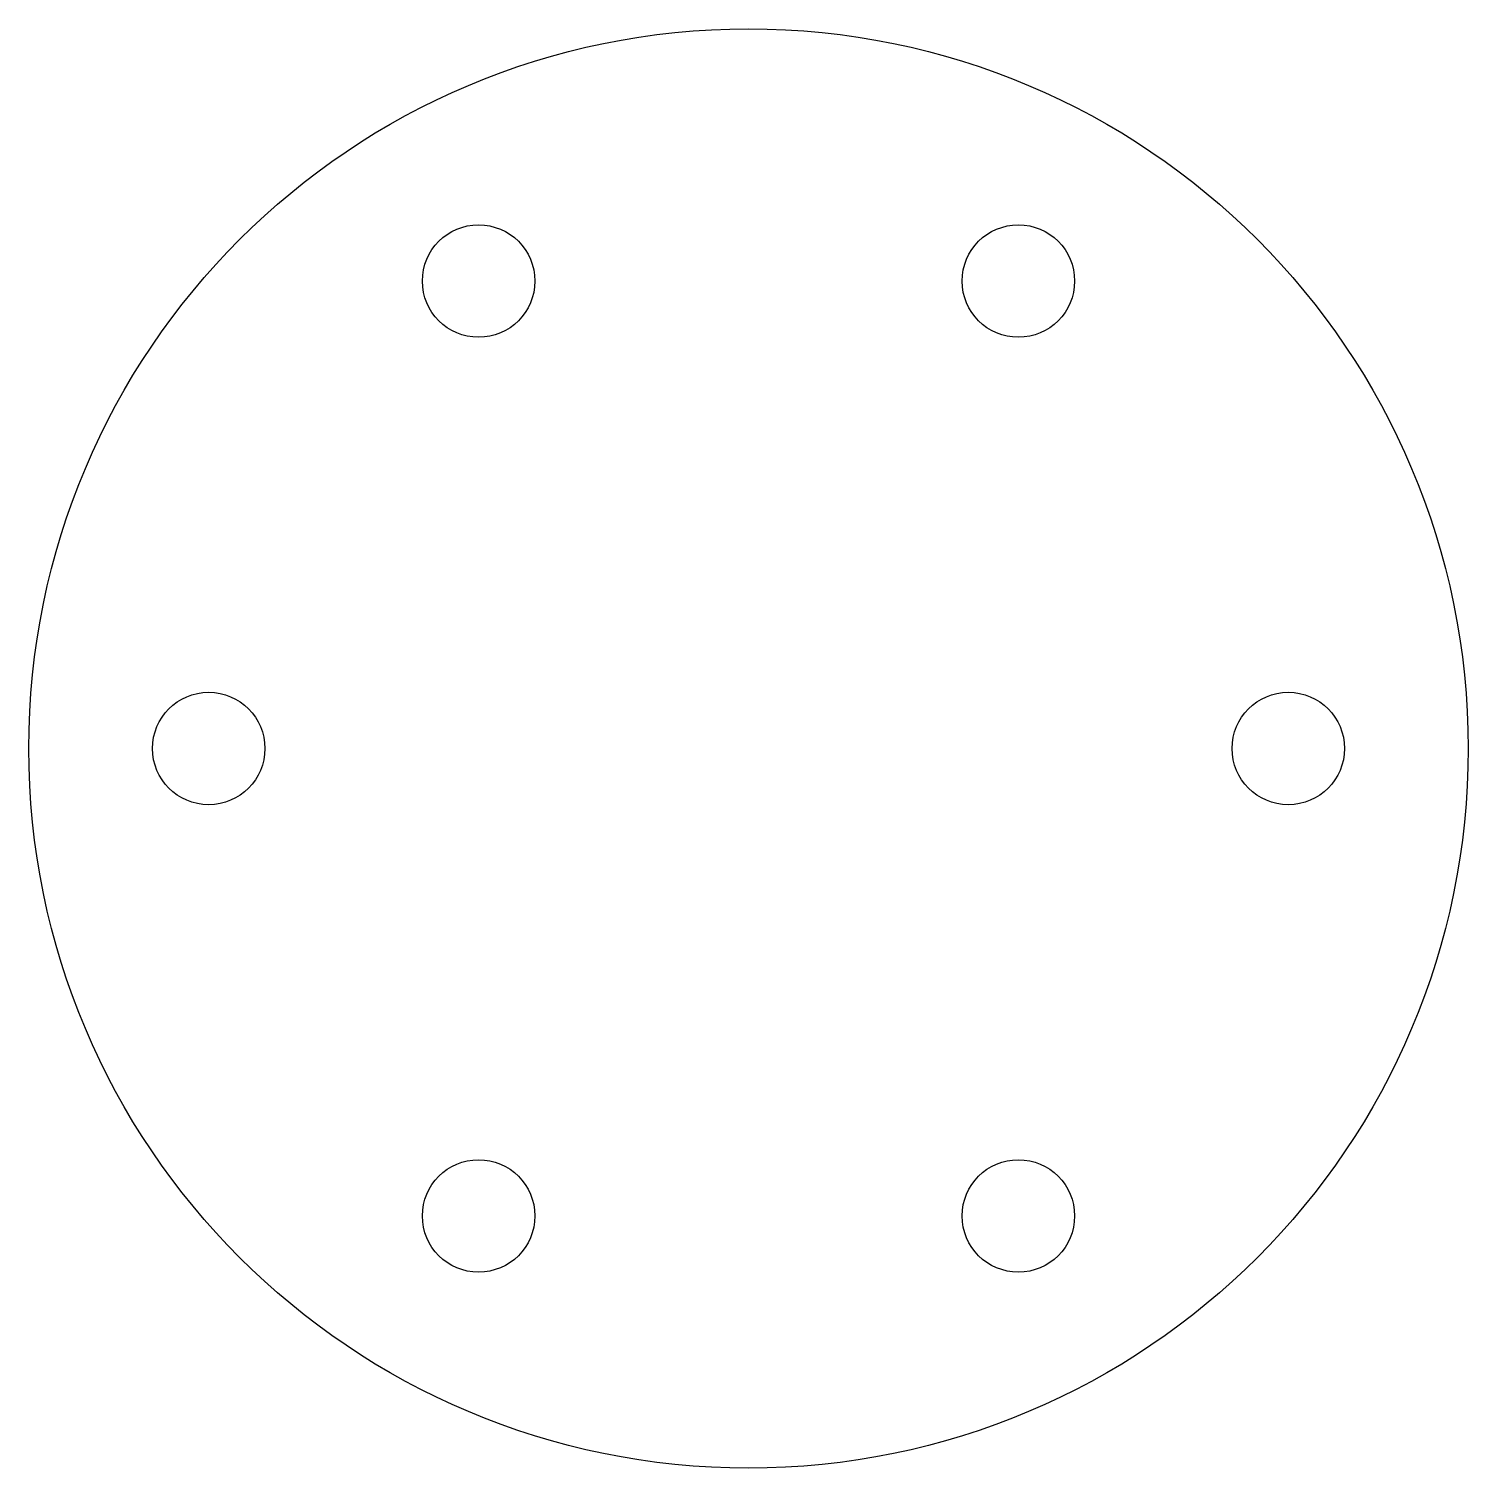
# Model space of a CAD drawing. Header units: inches. Extents: x -4 to 4, y -4 to 4.
import ezdxf

# ---------------------------------------------------------------- set-up
doc = ezdxf.new("R2010")
doc.units = ezdxf.units.IN

msp = doc.modelspace()

# ---------------------------------------------------------------- linework, layer by layer
for centre, radius in [((0, 0), 4), ((-1.5, 2.598), 0.3125), ((1.5, 2.598), 0.3125), ((-3, 0), 0.3125), ((3, 0), 0.3125), ((-1.5, -2.598), 0.3125), ((1.5, -2.598), 0.3125)]:
    msp.add_circle(centre, radius)

doc.saveas('drawing.dxf')
